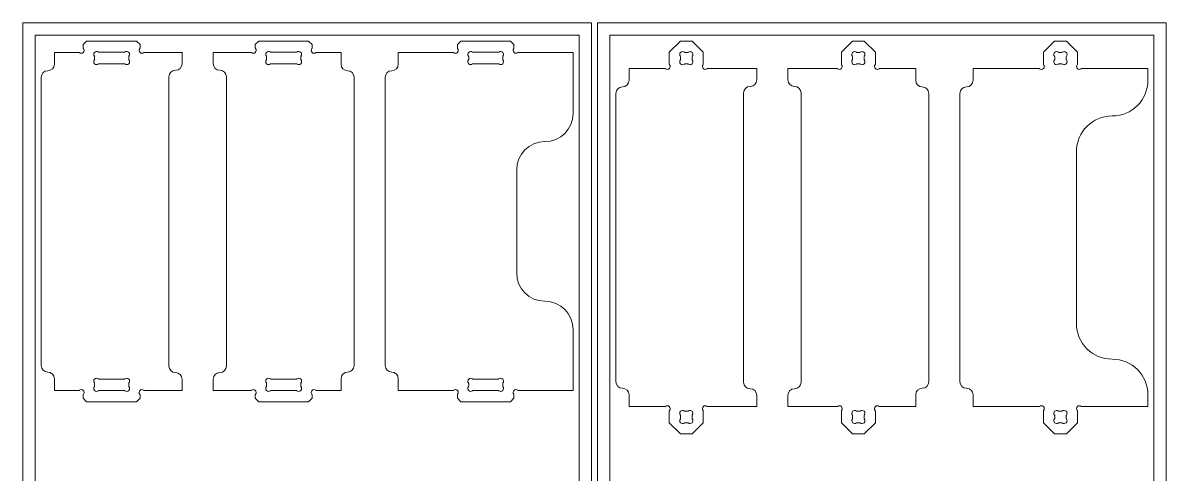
# Model space of a CAD drawing. Header units: millimetres. Extents: x 0 to 2440, y 0 to 1220.
# Drawn here: x 0 to 1217, y 739 to 1220 of the extents above; entities that cross this region are included whole.
import ezdxf

# ---------------------------------------------------------------- set-up
doc = ezdxf.new("R2010")
doc.units = ezdxf.units.MM

msp = doc.modelspace()

# ---------------------------------------------------------------- linework, layer by layer
at = {"color": 7, "linetype": 'Continuous', "lineweight": 15}
for p, q in [((605.1, 1220), (0, 1220)), ((0, 1220), (0, 0)), ((605.1, 0), (605.1, 1220)), ((1216.8, 1220), (611.6, 1220)), ((611.6, 1220), (611.6, 0)), ((1216.8, 0), (1216.8, 1220)), ((13, 1207), (13, 13)), ((592.1, 1207), (13, 1207)), ((592.1, 13), (592.1, 1207)), ((624.6, 1207), (624.6, 13)), ((1203.8, 1207), (624.6, 1207)), ((1203.8, 13), (1203.8, 1207)), ((64.3, 1196.9), (67.9, 1200.5)), ((64.3, 1193.3), (64.3, 1196.9)), ((67.9, 1200.5), (121.1, 1200.5)), ((121.1, 1200.5), (124.7, 1196.9)), ((124.7, 1196.9), (124.7, 1193.3)), ((251, 1200.5), (247.4, 1196.9)), ((247.4, 1196.9), (247.4, 1193.3)), ((304.1, 1200.5), (251, 1200.5)), ((307.8, 1196.9), (304.1, 1200.5)), ((307.8, 1193.3), (307.8, 1196.9)), ((462.5, 1196.9), (466.1, 1200.5)), ((462.5, 1193.3), (462.5, 1196.9)), ((466.1, 1200.5), (519.1, 1200.5)), ((519.1, 1200.5), (522.7, 1196.9)), ((522.7, 1196.9), (522.7, 1193.3)), ((688, 1188.7), (699.8, 1200.5)), ((699.8, 1200.5), (712.5, 1200.5)), ((712.5, 1200.5), (724.2, 1188.7)), ((882.9, 1200.5), (871.1, 1188.7)), ((895.5, 1200.5), (882.9, 1200.5)), ((907.3, 1188.7), (895.5, 1200.5)), ((1086.2, 1188.7), (1097.9, 1200.5)), ((1097.9, 1200.5), (1110.6, 1200.5)), ((1110.6, 1200.5), (1122.4, 1188.7)), ((33.5, 1188.5), (59.5, 1188.5)), ((33.5, 1176), (33.5, 1188.5)), ((76.3, 1181.2), (76.3, 1183.8)), ((81.1, 1188.6), (107.9, 1188.6)), ((112.7, 1183.8), (112.7, 1181.2)), ((129.5, 1188.5), (169.5, 1188.5)), ((169.5, 1188.5), (169.5, 1176.5)), ((242.6, 1188.5), (202.6, 1188.5)), ((202.6, 1188.5), (202.6, 1176.5)), ((259.4, 1183.8), (259.4, 1181.2)), ((291, 1188.6), (264.1, 1188.6)), ((295.8, 1181.2), (295.8, 1183.8)), ((338.6, 1188.5), (312.5, 1188.5)), ((338.6, 1176), (338.6, 1188.5)), ((399.6, 1188.5), (457.8, 1188.5)), ((399.6, 1176), (399.6, 1188.5)), ((474.5, 1181.2), (474.5, 1183.8)), ((479.3, 1188.6), (506, 1188.6)), ((510.7, 1183.8), (510.7, 1181.2)), ((527.5, 1188.5), (585.6, 1188.5)), ((585.6, 1188.5), (585.6, 1123.5)), ((688, 1176.1), (688, 1188.7)), ((700, 1181.1), (700, 1183.7)), ((704.8, 1188.5), (707.5, 1188.5)), ((712.2, 1183.7), (712.2, 1181.1)), ((724.2, 1188.7), (724.2, 1176.1)), ((871.1, 1188.7), (871.1, 1176.1)), ((883.1, 1183.7), (883.1, 1181.1)), ((890.5, 1188.5), (887.9, 1188.5)), ((895.3, 1181.1), (895.3, 1183.7)), ((907.3, 1176.1), (907.3, 1188.7)), ((1086.2, 1176.1), (1086.2, 1188.7)), ((1098.2, 1181.1), (1098.2, 1183.7)), ((1102.9, 1188.5), (1105.6, 1188.5)), ((1110.4, 1183.7), (1110.4, 1181.1)), ((1122.4, 1188.7), (1122.4, 1176.1)), ((107.9, 1176.4), (81.1, 1176.4)), ((264.1, 1176.4), (291, 1176.4)), ((506, 1176.4), (479.3, 1176.4)), ((645.1, 1171.3), (683.3, 1171.3)), ((645.1, 1158.8), (645.1, 1171.3)), ((707.5, 1176.3), (704.8, 1176.3)), ((729, 1171.3), (781.1, 1171.3)), ((781.1, 1171.3), (781.1, 1159.3)), ((866.3, 1171.3), (814.2, 1171.3)), ((814.2, 1171.3), (814.2, 1159.3)), ((887.9, 1176.3), (890.5, 1176.3)), ((950.2, 1171.3), (912.1, 1171.3)), ((950.2, 1158.8), (950.2, 1171.3)), ((1011.3, 1171.3), (1081.4, 1171.3)), ((1011.3, 1158.8), (1011.3, 1171.3)), ((1105.6, 1176.3), (1102.9, 1176.3)), ((1127.1, 1171.3), (1197.3, 1171.3)), ((1197.3, 1171.3), (1197.3, 1158.8)), ((19.5, 1162), (19.5, 855)), ((155.5, 854.5), (155.5, 1162.5)), ((216.6, 1162.5), (216.6, 854.5)), ((352.6, 855), (352.6, 1162)), ((385.6, 1162), (385.6, 855)), ((631.1, 1144.8), (631.1, 837.8)), ((767.1, 837.3), (767.1, 1145.3)), ((828.2, 1145.3), (828.2, 837.3)), ((964.2, 837.8), (964.2, 1144.8)), ((997.3, 1144.8), (997.3, 837.8)), ((1121.3, 899.8), (1121.3, 1082.8)), ((525.6, 953.5), (525.6, 1063.5)), ((585.6, 828.5), (585.6, 893.5)), ((33.5, 841), (33.5, 828.5)), ((107.9, 840.6), (81.1, 840.6)), ((169.5, 828.5), (169.5, 840.5)), ((202.6, 828.5), (202.6, 840.5)), ((264.1, 840.6), (291, 840.6)), ((338.6, 841), (338.6, 828.5)), ((399.6, 841), (399.6, 828.5)), ((506, 840.6), (479.3, 840.6)), ((33.5, 828.5), (59.5, 828.5)), ((76.3, 835.8), (76.3, 833.2)), ((81.1, 828.4), (107.9, 828.4)), ((112.7, 833.2), (112.7, 835.8)), ((129.5, 828.5), (169.5, 828.5)), ((242.6, 828.5), (202.6, 828.5)), ((259.4, 833.2), (259.4, 835.8)), ((291, 828.4), (264.1, 828.4)), ((295.8, 835.8), (295.8, 833.2)), ((338.6, 828.5), (312.5, 828.5)), ((399.6, 828.5), (457.8, 828.5)), ((474.5, 835.8), (474.5, 833.2)), ((479.3, 828.4), (506, 828.4)), ((510.7, 833.2), (510.7, 835.8)), ((527.5, 828.5), (585.6, 828.5)), ((64.3, 823.7), (64.3, 820.1)), ((64.3, 820.1), (67.9, 816.5)), ((67.9, 816.5), (121.1, 816.5)), ((121.1, 816.5), (124.7, 820.1)), ((124.7, 820.1), (124.7, 823.7)), ((247.4, 820.1), (247.4, 823.7)), ((251, 816.5), (247.4, 820.1)), ((304.1, 816.5), (251, 816.5)), ((307.8, 820.1), (304.1, 816.5)), ((307.8, 823.7), (307.8, 820.1)), ((462.5, 823.7), (462.5, 820.1)), ((462.5, 820.1), (466.1, 816.5)), ((466.1, 816.5), (519.1, 816.5)), ((519.1, 816.5), (522.7, 820.1)), ((522.7, 820.1), (522.7, 823.7)), ((645.1, 823.8), (645.1, 811.3)), ((781.1, 811.3), (781.1, 823.3)), ((814.2, 811.3), (814.2, 823.3)), ((950.2, 823.8), (950.2, 811.3)), ((1011.3, 823.8), (1011.3, 811.3)), ((1197.3, 811.3), (1197.3, 823.8)), ((645.1, 811.3), (683.3, 811.3)), ((688, 806.5), (688, 793.9)), ((707.5, 806.3), (704.8, 806.3)), ((724.2, 793.9), (724.2, 806.5)), ((729, 811.3), (781.1, 811.3)), ((866.3, 811.3), (814.2, 811.3)), ((871.1, 793.9), (871.1, 806.5)), ((887.9, 806.3), (890.5, 806.3)), ((907.3, 806.5), (907.3, 793.9)), ((950.2, 811.3), (912.1, 811.3)), ((1011.3, 811.3), (1081.4, 811.3)), ((1086.2, 806.5), (1086.2, 793.9)), ((1105.6, 806.3), (1102.9, 806.3)), ((1122.4, 793.9), (1122.4, 806.5)), ((1127.1, 811.3), (1197.3, 811.3)), ((688, 793.9), (699.8, 782.1)), ((700, 801.5), (700, 798.9)), ((704.8, 794.1), (707.5, 794.1)), ((712.2, 798.9), (712.2, 801.5)), ((712.5, 782.1), (724.2, 793.9)), ((882.9, 782.1), (871.1, 793.9)), ((883.1, 798.9), (883.1, 801.5)), ((890.5, 794.1), (887.9, 794.1)), ((895.3, 801.5), (895.3, 798.9)), ((907.3, 793.9), (895.5, 782.1)), ((1086.2, 793.9), (1097.9, 782.1)), ((1098.2, 801.5), (1098.2, 798.9)), ((1102.9, 794.1), (1105.6, 794.1)), ((1110.4, 798.9), (1110.4, 801.5)), ((1110.6, 782.1), (1122.4, 793.9)), ((699.8, 782.1), (712.5, 782.1)), ((895.5, 782.1), (882.9, 782.1)), ((1097.9, 782.1), (1110.6, 782.1))]:
    msp.add_line(p, q, dxfattribs=at)
for centre, radius, start, end in [((62.1, 1190.7), 3.1, 231.1275, 38.8725), ((62.1, 1190.7), 3.1, 231.1275, 38.8725), ((65.3, 1193.3), 1, 180, 218.8725), ((65.3, 1193.3), 1, 180, 218.8725), ((126.9, 1190.7), 3.1, 141.1275, 308.8725), ((126.9, 1190.7), 3.1, 141.1275, 308.8725), ((123.7, 1193.3), 1, 321.1275, 0), ((123.7, 1193.3), 1, 321.1275, 0), ((245.2, 1190.7), 3.1, 231.1275, 38.8725), ((245.2, 1190.7), 3.1, 231.1275, 38.8725), ((248.4, 1193.3), 1, 180, 218.8725), ((248.4, 1193.3), 1, 180, 218.8725), ((310, 1190.7), 3.1, 141.1275, 308.8725), ((310, 1190.7), 3.1, 141.1275, 308.8725), ((306.8, 1193.3), 1, 321.1275, 0), ((306.8, 1193.3), 1, 321.1275, 0), ((460.3, 1190.7), 3.1, 231.1275, 38.8725), ((460.3, 1190.7), 3.1, 231.1275, 38.8725), ((463.5, 1193.3), 1, 180, 218.8725), ((463.5, 1193.3), 1, 180, 218.8725), ((524.9, 1190.7), 3.1, 141.1275, 308.8725), ((524.9, 1190.7), 3.1, 141.1275, 308.8725), ((521.7, 1193.3), 1, 321.1275, 0), ((521.7, 1193.3), 1, 321.1275, 0), ((59.5, 1187.5), 1, 51.1275, 90), ((59.5, 1187.5), 1, 51.1275, 90), ((78.5, 1186.4), 3.1, 51.1275, 218.8725), ((78.5, 1186.4), 3.1, 51.1275, 218.8725), ((78.5, 1178.6), 3.1, 141.1275, 308.8725), ((78.5, 1178.6), 3.1, 141.1275, 308.8725), ((75.3, 1183.8), 1, 0, 38.8725), ((75.3, 1183.8), 1, 0, 38.8725), ((75.3, 1181.2), 1, 321.1275, 0), ((75.3, 1181.2), 1, 321.1275, 0), ((81.1, 1189.6), 1, 231.1275, 270), ((81.1, 1189.6), 1, 231.1275, 270), ((107.9, 1189.6), 1, 270, 308.8725), ((107.9, 1189.6), 1, 270, 308.8725), ((110.5, 1186.4), 3.1, 321.1275, 128.8725), ((110.5, 1186.4), 3.1, 321.1275, 128.8725), ((110.5, 1178.6), 3.1, 231.1275, 38.8725), ((110.5, 1178.6), 3.1, 231.1275, 38.8725), ((113.7, 1183.8), 1, 141.1275, 180), ((113.7, 1183.8), 1, 141.1275, 180), ((113.7, 1181.2), 1, 180, 218.8725), ((113.7, 1181.2), 1, 180, 218.8725), ((129.5, 1187.5), 1, 90, 128.8725), ((129.5, 1187.5), 1, 90, 128.8725), ((242.6, 1187.5), 1, 51.1275, 90), ((242.6, 1187.5), 1, 51.1275, 90), ((261.6, 1186.4), 3.1, 51.1275, 218.8725), ((261.6, 1186.4), 3.1, 51.1275, 218.8725), ((261.6, 1178.6), 3.1, 141.1275, 308.8725), ((261.6, 1178.6), 3.1, 141.1275, 308.8725), ((258.4, 1183.8), 1, 0, 38.8725), ((258.4, 1183.8), 1, 0, 38.8725), ((258.4, 1181.2), 1, 321.1275, 0), ((258.4, 1181.2), 1, 321.1275, 0), ((264.1, 1189.6), 1, 231.1275, 270), ((264.1, 1189.6), 1, 231.1275, 270), ((291, 1189.6), 1, 270, 308.8725), ((291, 1189.6), 1, 270, 308.8725), ((293.6, 1186.4), 3.1, 321.1275, 128.8725), ((293.6, 1186.4), 3.1, 321.1275, 128.8725), ((293.6, 1178.6), 3.1, 231.1275, 38.8725), ((293.6, 1178.6), 3.1, 231.1275, 38.8725), ((296.8, 1183.8), 1, 141.1275, 180), ((296.8, 1183.8), 1, 141.1275, 180), ((296.8, 1181.2), 1, 180, 218.8725), ((296.8, 1181.2), 1, 180, 218.8725), ((312.5, 1187.5), 1, 90, 128.8725), ((312.5, 1187.5), 1, 90, 128.8725), ((457.8, 1187.5), 1, 51.1275, 90), ((457.8, 1187.5), 1, 51.1275, 90), ((476.7, 1186.4), 3.1, 51.1275, 218.8725), ((476.7, 1186.4), 3.1, 51.1275, 218.8725), ((476.7, 1178.6), 3.1, 141.1275, 308.8725), ((476.7, 1178.6), 3.1, 141.1275, 308.8725), ((473.5, 1183.8), 1, 0, 38.8725), ((473.5, 1183.8), 1, 0, 38.8725), ((473.5, 1181.2), 1, 321.1275, 0), ((473.5, 1181.2), 1, 321.1275, 0), ((479.3, 1189.6), 1, 231.1275, 270), ((479.3, 1189.6), 1, 231.1275, 270), ((506, 1189.6), 1, 270, 308.8725), ((506, 1189.6), 1, 270, 308.8725), ((508.5, 1186.4), 3.1, 321.1275, 128.8725), ((508.5, 1186.4), 3.1, 321.1275, 128.8725), ((508.5, 1178.6), 3.1, 231.1275, 38.8725), ((508.5, 1178.6), 3.1, 231.1275, 38.8725), ((511.7, 1183.8), 1, 141.1275, 180), ((511.7, 1183.8), 1, 141.1275, 180), ((511.7, 1181.2), 1, 180, 218.8725), ((511.7, 1181.2), 1, 180, 218.8725), ((527.5, 1187.5), 1, 90, 128.8725), ((527.5, 1187.5), 1, 90, 128.8725), ((702.2, 1186.3), 3.1, 51.1275, 218.8725), ((702.2, 1186.3), 3.1, 51.1275, 218.8725), ((702.2, 1178.5), 3.1, 141.1275, 308.8725), ((702.2, 1178.5), 3.1, 141.1275, 308.8725), ((699, 1183.7), 1, 0, 38.8725), ((699, 1183.7), 1, 0, 38.8725), ((699, 1181.1), 1, 321.1275, 0), ((699, 1181.1), 1, 321.1275, 0), ((704.8, 1189.5), 1, 231.1275, 270), ((704.8, 1189.5), 1, 231.1275, 270), ((707.5, 1189.5), 1, 270, 308.8725), ((707.5, 1189.5), 1, 270, 308.8725), ((710, 1186.3), 3.1, 321.1275, 128.8725), ((710, 1186.3), 3.1, 321.1275, 128.8725), ((710, 1178.5), 3.1, 231.1275, 38.8725), ((710, 1178.5), 3.1, 231.1275, 38.8725), ((713.2, 1183.7), 1, 141.1275, 180), ((713.2, 1183.7), 1, 141.1275, 180), ((713.2, 1181.1), 1, 180, 218.8725), ((713.2, 1181.1), 1, 180, 218.8725), ((885.3, 1186.3), 3.1, 51.1275, 218.8725), ((885.3, 1186.3), 3.1, 51.1275, 218.8725), ((885.3, 1178.5), 3.1, 141.1275, 308.8725), ((885.3, 1178.5), 3.1, 141.1275, 308.8725), ((882.1, 1183.7), 1, 0, 38.8725), ((882.1, 1183.7), 1, 0, 38.8725), ((882.1, 1181.1), 1, 321.1275, 0), ((882.1, 1181.1), 1, 321.1275, 0), ((887.9, 1189.5), 1, 231.1275, 270), ((887.9, 1189.5), 1, 231.1275, 270), ((890.5, 1189.5), 1, 270, 308.8725), ((890.5, 1189.5), 1, 270, 308.8725), ((893.1, 1186.3), 3.1, 321.1275, 128.8725), ((893.1, 1186.3), 3.1, 321.1275, 128.8725), ((893.1, 1178.5), 3.1, 231.1275, 38.8725), ((893.1, 1178.5), 3.1, 231.1275, 38.8725), ((896.3, 1183.7), 1, 141.1275, 180), ((896.3, 1183.7), 1, 141.1275, 180), ((896.3, 1181.1), 1, 180, 218.8725), ((896.3, 1181.1), 1, 180, 218.8725), ((1100.3, 1186.3), 3.1, 51.1275, 218.8725), ((1100.3, 1186.3), 3.1, 51.1275, 218.8725), ((1100.3, 1178.5), 3.1, 141.1275, 308.8725), ((1100.3, 1178.5), 3.1, 141.1275, 308.8725), ((1097.2, 1183.7), 1, 0, 38.8725), ((1097.2, 1183.7), 1, 0, 38.8725), ((1097.2, 1181.1), 1, 321.1275, 0), ((1097.2, 1181.1), 1, 321.1275, 0), ((1102.9, 1189.5), 1, 231.1275, 270), ((1102.9, 1189.5), 1, 231.1275, 270), ((1105.6, 1189.5), 1, 270, 308.8725), ((1105.6, 1189.5), 1, 270, 308.8725), ((1108.2, 1186.3), 3.1, 321.1275, 128.8725), ((1108.2, 1186.3), 3.1, 321.1275, 128.8725), ((1108.2, 1178.5), 3.1, 231.1275, 38.8725), ((1108.2, 1178.5), 3.1, 231.1275, 38.8725), ((1111.4, 1183.7), 1, 141.1275, 180), ((1111.4, 1183.7), 1, 141.1275, 180), ((1111.4, 1181.1), 1, 180, 218.8725), ((1111.4, 1181.1), 1, 180, 218.8725), ((26.5, 1162), 7, 90, 180), ((26.5, 1162), 7, 90, 180), ((26.5, 1176), 7, 270, 0), ((26.5, 1176), 7, 270, 0), ((81.1, 1175.4), 1, 90, 128.8725), ((81.1, 1175.4), 1, 90, 128.8725), ((107.9, 1175.4), 1, 51.1275, 90), ((107.9, 1175.4), 1, 51.1275, 90), ((162.5, 1162.5), 7, 90, 180), ((162.5, 1162.5), 7, 90, 180), ((162.5, 1176.5), 7, 270, 0), ((162.5, 1176.5), 7, 270, 0), ((209.6, 1176.5), 7, 180, 270), ((209.6, 1176.5), 7, 180, 270), ((209.6, 1162.5), 7, 0, 90), ((209.6, 1162.5), 7, 0, 90), ((264.1, 1175.4), 1, 90, 128.8725), ((264.1, 1175.4), 1, 90, 128.8725), ((291, 1175.4), 1, 51.1275, 90), ((291, 1175.4), 1, 51.1275, 90), ((345.6, 1176), 7, 180, 270), ((345.6, 1176), 7, 180, 270), ((345.6, 1162), 7, 0, 90), ((345.6, 1162), 7, 0, 90), ((392.6, 1162), 7, 90, 180), ((392.6, 1162), 7, 90, 180), ((392.6, 1176), 7, 270, 0), ((392.6, 1176), 7, 270, 0), ((479.3, 1175.4), 1, 90, 128.8725), ((479.3, 1175.4), 1, 90, 128.8725), ((506, 1175.4), 1, 51.1275, 90), ((506, 1175.4), 1, 51.1275, 90), ((683.3, 1170.3), 1, 51.1275, 90), ((683.3, 1170.3), 1, 51.1275, 90), ((685.8, 1173.5), 3.1, 231.1275, 38.8725), ((685.8, 1173.5), 3.1, 231.1275, 38.8725), ((689, 1176.1), 1, 180, 218.8725), ((689, 1176.1), 1, 180, 218.8725), ((704.8, 1175.3), 1, 90, 128.8725), ((704.8, 1175.3), 1, 90, 128.8725), ((707.5, 1175.3), 1, 51.1275, 90), ((707.5, 1175.3), 1, 51.1275, 90), ((726.4, 1173.5), 3.1, 141.1275, 308.8725), ((726.4, 1173.5), 3.1, 141.1275, 308.8725), ((723.2, 1176.1), 1, 321.1275, 0), ((723.2, 1176.1), 1, 321.1275, 0), ((729, 1170.3), 1, 90, 128.8725), ((729, 1170.3), 1, 90, 128.8725), ((866.3, 1170.3), 1, 51.1275, 90), ((866.3, 1170.3), 1, 51.1275, 90), ((868.9, 1173.5), 3.1, 231.1275, 38.8725), ((868.9, 1173.5), 3.1, 231.1275, 38.8725), ((872.1, 1176.1), 1, 180, 218.8725), ((872.1, 1176.1), 1, 180, 218.8725), ((887.9, 1175.3), 1, 90, 128.8725), ((887.9, 1175.3), 1, 90, 128.8725), ((890.5, 1175.3), 1, 51.1275, 90), ((890.5, 1175.3), 1, 51.1275, 90), ((909.5, 1173.5), 3.1, 141.1275, 308.8725), ((909.5, 1173.5), 3.1, 141.1275, 308.8725), ((906.3, 1176.1), 1, 321.1275, 0), ((906.3, 1176.1), 1, 321.1275, 0), ((912.1, 1170.3), 1, 90, 128.8725), ((912.1, 1170.3), 1, 90, 128.8725), ((1081.4, 1170.3), 1, 51.1275, 90), ((1081.4, 1170.3), 1, 51.1275, 90), ((1084, 1173.5), 3.1, 231.1275, 38.8725), ((1084, 1173.5), 3.1, 231.1275, 38.8725), ((1087.2, 1176.1), 1, 180, 218.8725), ((1087.2, 1176.1), 1, 180, 218.8725), ((1102.9, 1175.3), 1, 90, 128.8725), ((1102.9, 1175.3), 1, 90, 128.8725), ((1105.6, 1175.3), 1, 51.1275, 90), ((1105.6, 1175.3), 1, 51.1275, 90), ((1124.5, 1173.5), 3.1, 141.1275, 308.8725), ((1124.5, 1173.5), 3.1, 141.1275, 308.8725), ((1121.4, 1176.1), 1, 321.1275, 0), ((1121.4, 1176.1), 1, 321.1275, 0), ((1127.1, 1170.3), 1, 90, 128.8725), ((1127.1, 1170.3), 1, 90, 128.8725), ((638.1, 1158.8), 7, 270, 0), ((638.1, 1158.8), 7, 270, 0), ((774.1, 1159.3), 7, 270, 0), ((774.1, 1159.3), 7, 270, 0), ((821.2, 1159.3), 7, 180, 270), ((821.2, 1159.3), 7, 180, 270), ((957.2, 1158.8), 7, 180, 270), ((957.2, 1158.8), 7, 180, 270), ((1004.3, 1158.8), 7, 270, 0), ((1004.3, 1158.8), 7, 270, 0), ((1159.3, 1158.8), 38, 270, 0), ((1159.3, 1158.8), 38, 270, 0), ((638.1, 1144.8), 7, 90, 180), ((638.1, 1144.8), 7, 90, 180), ((774.1, 1145.3), 7, 90, 180), ((774.1, 1145.3), 7, 90, 180), ((821.2, 1145.3), 7, 0, 90), ((821.2, 1145.3), 7, 0, 90), ((957.2, 1144.8), 7, 0, 90), ((957.2, 1144.8), 7, 0, 90), ((1004.3, 1144.8), 7, 90, 180), ((1004.3, 1144.8), 7, 90, 180), ((555.6, 1123.5), 30, 270, 0), ((555.6, 1123.5), 30, 270, 0), ((1159.3, 1082.8), 38, 90, 180), ((1159.3, 1082.8), 38, 90, 180), ((555.6, 1063.5), 30, 90, 180), ((555.6, 1063.5), 30, 90, 180), ((555.6, 953.5), 30, 180, 270), ((555.6, 953.5), 30, 180, 270), ((555.6, 893.5), 30, 0, 90), ((555.6, 893.5), 30, 0, 90), ((1159.3, 899.8), 38, 180, 270), ((1159.3, 899.8), 38, 180, 270), ((26.5, 855), 7, 180, 270), ((26.5, 855), 7, 180, 270), ((162.5, 854.5), 7, 180, 270), ((162.5, 854.5), 7, 180, 270), ((209.6, 854.5), 7, 270, 0), ((209.6, 854.5), 7, 270, 0), ((345.6, 855), 7, 270, 0), ((345.6, 855), 7, 270, 0), ((392.6, 855), 7, 180, 270), ((392.6, 855), 7, 180, 270), ((1159.3, 823.8), 38, 0, 90), ((1159.3, 823.8), 38, 0, 90), ((26.5, 841), 7, 0, 90), ((26.5, 841), 7, 0, 90), ((78.5, 838.4), 3.1, 51.1275, 218.8725), ((78.5, 838.4), 3.1, 51.1275, 218.8725), ((81.1, 841.6), 1, 231.1275, 270), ((81.1, 841.6), 1, 231.1275, 270), ((107.9, 841.6), 1, 270, 308.8725), ((107.9, 841.6), 1, 270, 308.8725), ((110.5, 838.4), 3.1, 321.1275, 128.8725), ((110.5, 838.4), 3.1, 321.1275, 128.8725), ((162.5, 840.5), 7, 0, 90), ((162.5, 840.5), 7, 0, 90), ((209.6, 840.5), 7, 90, 180), ((209.6, 840.5), 7, 90, 180), ((261.6, 838.4), 3.1, 51.1275, 218.8725), ((261.6, 838.4), 3.1, 51.1275, 218.8725), ((264.1, 841.6), 1, 231.1275, 270), ((264.1, 841.6), 1, 231.1275, 270), ((291, 841.6), 1, 270, 308.8725), ((291, 841.6), 1, 270, 308.8725), ((293.6, 838.4), 3.1, 321.1275, 128.8725), ((293.6, 838.4), 3.1, 321.1275, 128.8725), ((345.6, 841), 7, 90, 180), ((345.6, 841), 7, 90, 180), ((392.6, 841), 7, 0, 90), ((392.6, 841), 7, 0, 90), ((476.7, 838.4), 3.1, 51.1275, 218.8725), ((476.7, 838.4), 3.1, 51.1275, 218.8725), ((479.3, 841.6), 1, 231.1275, 270), ((479.3, 841.6), 1, 231.1275, 270), ((506, 841.6), 1, 270, 308.8725), ((506, 841.6), 1, 270, 308.8725), ((508.5, 838.4), 3.1, 321.1275, 128.8725), ((508.5, 838.4), 3.1, 321.1275, 128.8725), ((59.5, 829.5), 1, 270, 308.8725), ((59.5, 829.5), 1, 270, 308.8725), ((62.1, 826.3), 3.1, 321.1275, 128.8725), ((62.1, 826.3), 3.1, 321.1275, 128.8725), ((78.5, 830.6), 3.1, 141.1275, 308.8725), ((78.5, 830.6), 3.1, 141.1275, 308.8725), ((75.3, 835.8), 1, 0, 38.8725), ((75.3, 835.8), 1, 0, 38.8725), ((75.3, 833.2), 1, 321.1275, 0), ((75.3, 833.2), 1, 321.1275, 0), ((81.1, 827.4), 1, 90, 128.8725), ((81.1, 827.4), 1, 90, 128.8725), ((107.9, 827.4), 1, 51.1275, 90), ((107.9, 827.4), 1, 51.1275, 90), ((110.5, 830.6), 3.1, 231.1275, 38.8725), ((110.5, 830.6), 3.1, 231.1275, 38.8725), ((113.7, 835.8), 1, 141.1275, 180), ((113.7, 835.8), 1, 141.1275, 180), ((113.7, 833.2), 1, 180, 218.8725), ((113.7, 833.2), 1, 180, 218.8725), ((126.9, 826.3), 3.1, 51.1275, 218.8725), ((126.9, 826.3), 3.1, 51.1275, 218.8725), ((129.5, 829.5), 1, 231.1275, 270), ((129.5, 829.5), 1, 231.1275, 270), ((242.6, 829.5), 1, 270, 308.8725), ((242.6, 829.5), 1, 270, 308.8725), ((245.2, 826.3), 3.1, 321.1275, 128.8725), ((245.2, 826.3), 3.1, 321.1275, 128.8725), ((261.6, 830.6), 3.1, 141.1275, 308.8725), ((261.6, 830.6), 3.1, 141.1275, 308.8725), ((258.4, 835.8), 1, 0, 38.8725), ((258.4, 835.8), 1, 0, 38.8725), ((258.4, 833.2), 1, 321.1275, 0), ((258.4, 833.2), 1, 321.1275, 0), ((264.1, 827.4), 1, 90, 128.8725), ((264.1, 827.4), 1, 90, 128.8725), ((291, 827.4), 1, 51.1275, 90), ((291, 827.4), 1, 51.1275, 90), ((293.6, 830.6), 3.1, 231.1275, 38.8725), ((293.6, 830.6), 3.1, 231.1275, 38.8725), ((296.8, 835.8), 1, 141.1275, 180), ((296.8, 835.8), 1, 141.1275, 180), ((296.8, 833.2), 1, 180, 218.8725), ((296.8, 833.2), 1, 180, 218.8725), ((310, 826.3), 3.1, 51.1275, 218.8725), ((310, 826.3), 3.1, 51.1275, 218.8725), ((312.5, 829.5), 1, 231.1275, 270), ((312.5, 829.5), 1, 231.1275, 270), ((457.8, 829.5), 1, 270, 308.8725), ((457.8, 829.5), 1, 270, 308.8725), ((460.3, 826.3), 3.1, 321.1275, 128.8725), ((460.3, 826.3), 3.1, 321.1275, 128.8725), ((476.7, 830.6), 3.1, 141.1275, 308.8725), ((476.7, 830.6), 3.1, 141.1275, 308.8725), ((473.5, 835.8), 1, 0, 38.8725), ((473.5, 835.8), 1, 0, 38.8725), ((473.5, 833.2), 1, 321.1275, 0), ((473.5, 833.2), 1, 321.1275, 0), ((479.3, 827.4), 1, 90, 128.8725), ((479.3, 827.4), 1, 90, 128.8725), ((506, 827.4), 1, 51.1275, 90), ((506, 827.4), 1, 51.1275, 90), ((508.5, 830.6), 3.1, 231.1275, 38.8725), ((508.5, 830.6), 3.1, 231.1275, 38.8725), ((511.7, 835.8), 1, 141.1275, 180), ((511.7, 835.8), 1, 141.1275, 180), ((511.7, 833.2), 1, 180, 218.8725), ((511.7, 833.2), 1, 180, 218.8725), ((524.9, 826.3), 3.1, 51.1275, 218.8725), ((524.9, 826.3), 3.1, 51.1275, 218.8725), ((527.5, 829.5), 1, 231.1275, 270), ((527.5, 829.5), 1, 231.1275, 270), ((638.1, 837.8), 7, 180, 270), ((638.1, 837.8), 7, 180, 270), ((638.1, 823.8), 7, 0, 90), ((638.1, 823.8), 7, 0, 90), ((774.1, 837.3), 7, 180, 270), ((774.1, 837.3), 7, 180, 270), ((774.1, 823.3), 7, 0, 90), ((774.1, 823.3), 7, 0, 90), ((821.2, 823.3), 7, 90, 180), ((821.2, 823.3), 7, 90, 180), ((821.2, 837.3), 7, 270, 0), ((821.2, 837.3), 7, 270, 0), ((957.2, 823.8), 7, 90, 180), ((957.2, 823.8), 7, 90, 180), ((957.2, 837.8), 7, 270, 0), ((957.2, 837.8), 7, 270, 0), ((1004.3, 837.8), 7, 180, 270), ((1004.3, 837.8), 7, 180, 270), ((1004.3, 823.8), 7, 0, 90), ((1004.3, 823.8), 7, 0, 90), ((65.3, 823.7), 1, 141.1275, 180), ((65.3, 823.7), 1, 141.1275, 180), ((123.7, 823.7), 1, 0, 38.8725), ((123.7, 823.7), 1, 0, 38.8725), ((248.4, 823.7), 1, 141.1275, 180), ((248.4, 823.7), 1, 141.1275, 180), ((306.8, 823.7), 1, 0, 38.8725), ((306.8, 823.7), 1, 0, 38.8725), ((463.5, 823.7), 1, 141.1275, 180), ((463.5, 823.7), 1, 141.1275, 180), ((521.7, 823.7), 1, 0, 38.8725), ((521.7, 823.7), 1, 0, 38.8725), ((683.3, 812.3), 1, 270, 308.8725), ((683.3, 812.3), 1, 270, 308.8725), ((685.8, 809.1), 3.1, 321.1275, 128.8725), ((685.8, 809.1), 3.1, 321.1275, 128.8725), ((689, 806.5), 1, 141.1275, 180), ((689, 806.5), 1, 141.1275, 180), ((702.2, 804.1), 3.1, 51.1275, 218.8725), ((702.2, 804.1), 3.1, 51.1275, 218.8725), ((704.8, 807.3), 1, 231.1275, 270), ((704.8, 807.3), 1, 231.1275, 270), ((707.5, 807.3), 1, 270, 308.8725), ((707.5, 807.3), 1, 270, 308.8725), ((710, 804.1), 3.1, 321.1275, 128.8725), ((710, 804.1), 3.1, 321.1275, 128.8725), ((726.4, 809.1), 3.1, 51.1275, 218.8725), ((726.4, 809.1), 3.1, 51.1275, 218.8725), ((723.2, 806.5), 1, 0, 38.8725), ((723.2, 806.5), 1, 0, 38.8725), ((729, 812.3), 1, 231.1275, 270), ((729, 812.3), 1, 231.1275, 270), ((866.3, 812.3), 1, 270, 308.8725), ((866.3, 812.3), 1, 270, 308.8725), ((868.9, 809.1), 3.1, 321.1275, 128.8725), ((868.9, 809.1), 3.1, 321.1275, 128.8725), ((872.1, 806.5), 1, 141.1275, 180), ((872.1, 806.5), 1, 141.1275, 180), ((885.3, 804.1), 3.1, 51.1275, 218.8725), ((885.3, 804.1), 3.1, 51.1275, 218.8725), ((887.9, 807.3), 1, 231.1275, 270), ((887.9, 807.3), 1, 231.1275, 270), ((890.5, 807.3), 1, 270, 308.8725), ((890.5, 807.3), 1, 270, 308.8725), ((893.1, 804.1), 3.1, 321.1275, 128.8725), ((893.1, 804.1), 3.1, 321.1275, 128.8725), ((909.5, 809.1), 3.1, 51.1275, 218.8725), ((909.5, 809.1), 3.1, 51.1275, 218.8725), ((906.3, 806.5), 1, 0, 38.8725), ((906.3, 806.5), 1, 0, 38.8725), ((912.1, 812.3), 1, 231.1275, 270), ((912.1, 812.3), 1, 231.1275, 270), ((1081.4, 812.3), 1, 270, 308.8725), ((1081.4, 812.3), 1, 270, 308.8725), ((1084, 809.1), 3.1, 321.1275, 128.8725), ((1084, 809.1), 3.1, 321.1275, 128.8725), ((1087.2, 806.5), 1, 141.1275, 180), ((1087.2, 806.5), 1, 141.1275, 180), ((1100.3, 804.1), 3.1, 51.1275, 218.8725), ((1100.3, 804.1), 3.1, 51.1275, 218.8725), ((1102.9, 807.3), 1, 231.1275, 270), ((1102.9, 807.3), 1, 231.1275, 270), ((1105.6, 807.3), 1, 270, 308.8725), ((1105.6, 807.3), 1, 270, 308.8725), ((1108.2, 804.1), 3.1, 321.1275, 128.8725), ((1108.2, 804.1), 3.1, 321.1275, 128.8725), ((1124.5, 809.1), 3.1, 51.1275, 218.8725), ((1124.5, 809.1), 3.1, 51.1275, 218.8725), ((1121.4, 806.5), 1, 0, 38.8725), ((1121.4, 806.5), 1, 0, 38.8725), ((1127.1, 812.3), 1, 231.1275, 270), ((1127.1, 812.3), 1, 231.1275, 270), ((702.2, 796.3), 3.1, 141.1275, 308.8725), ((702.2, 796.3), 3.1, 141.1275, 308.8725), ((699, 801.5), 1, 0, 38.8725), ((699, 801.5), 1, 0, 38.8725), ((699, 798.9), 1, 321.1275, 0), ((699, 798.9), 1, 321.1275, 0), ((704.8, 793.1), 1, 90, 128.8725), ((704.8, 793.1), 1, 90, 128.8725), ((707.5, 793.1), 1, 51.1275, 90), ((707.5, 793.1), 1, 51.1275, 90), ((710, 796.3), 3.1, 231.1275, 38.8725), ((710, 796.3), 3.1, 231.1275, 38.8725), ((713.2, 801.5), 1, 141.1275, 180), ((713.2, 801.5), 1, 141.1275, 180), ((713.2, 798.9), 1, 180, 218.8725), ((713.2, 798.9), 1, 180, 218.8725), ((885.3, 796.3), 3.1, 141.1275, 308.8725), ((885.3, 796.3), 3.1, 141.1275, 308.8725), ((882.1, 801.5), 1, 0, 38.8725), ((882.1, 801.5), 1, 0, 38.8725), ((882.1, 798.9), 1, 321.1275, 0), ((882.1, 798.9), 1, 321.1275, 0), ((887.9, 793.1), 1, 90, 128.8725), ((887.9, 793.1), 1, 90, 128.8725), ((890.5, 793.1), 1, 51.1275, 90), ((890.5, 793.1), 1, 51.1275, 90), ((893.1, 796.3), 3.1, 231.1275, 38.8725), ((893.1, 796.3), 3.1, 231.1275, 38.8725), ((896.3, 801.5), 1, 141.1275, 180), ((896.3, 801.5), 1, 141.1275, 180), ((896.3, 798.9), 1, 180, 218.8725), ((896.3, 798.9), 1, 180, 218.8725), ((1100.3, 796.3), 3.1, 141.1275, 308.8725), ((1100.3, 796.3), 3.1, 141.1275, 308.8725), ((1097.2, 801.5), 1, 0, 38.8725), ((1097.2, 801.5), 1, 0, 38.8725), ((1097.2, 798.9), 1, 321.1275, 0), ((1097.2, 798.9), 1, 321.1275, 0), ((1102.9, 793.1), 1, 90, 128.8725), ((1102.9, 793.1), 1, 90, 128.8725), ((1105.6, 793.1), 1, 51.1275, 90), ((1105.6, 793.1), 1, 51.1275, 90), ((1108.2, 796.3), 3.1, 231.1275, 38.8725), ((1108.2, 796.3), 3.1, 231.1275, 38.8725), ((1111.4, 801.5), 1, 141.1275, 180), ((1111.4, 801.5), 1, 141.1275, 180), ((1111.4, 798.9), 1, 180, 218.8725), ((1111.4, 798.9), 1, 180, 218.8725)]:
    msp.add_arc(centre, radius, start, end, dxfattribs=at)

doc.saveas('drawing.dxf')
